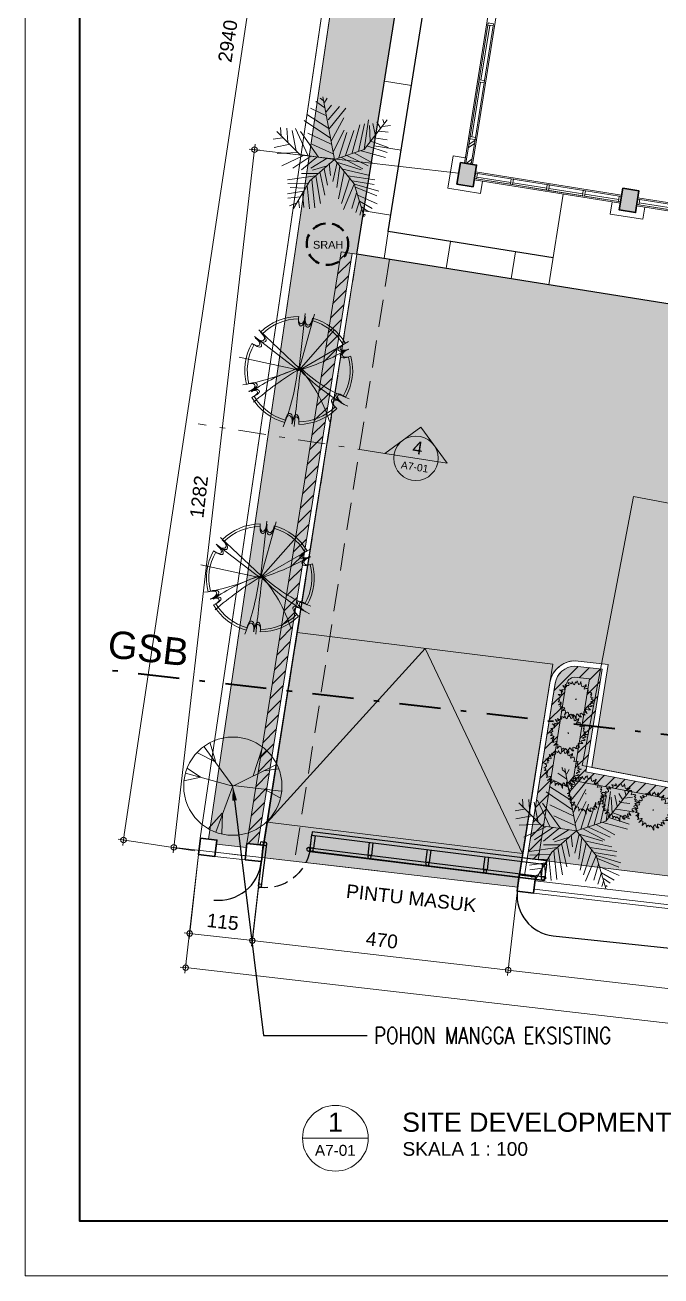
# Model space of a CAD drawing. Header units: millimetres. Extents: x -11 to 1625, y -267 to 195.
# Drawn here: x 827.21 to 838.82, y 118 to 140.83 of the extents above; entities that cross this region are included whole.
import ezdxf
from ezdxf import colors
from ezdxf.entities.mleader import LeaderData, LeaderLine
from ezdxf.enums import TextEntityAlignment as Align
from ezdxf.math import Vec2, Vec3

# ---------------------------------------------------------------- set-up
doc = ezdxf.new("R2010")
doc.units = ezdxf.units.MM
for name, pattern in [('DASHDOT', [1, 0.5, -0.25, 0, -0.25]), ('DASHED2', [0.375, 0.25, -0.125]), ('HIDDEN', [0.375, 0.25, -0.125])]:
    doc.linetypes.add(name, pattern=pattern)
for name, color, linetype, lineweight in [('1', 1, 'Continuous', 40), ('ars', 11, 'Continuous', 5), ('batas jalan', 3, 'Continuous', 25), ('dinding', 5, 'Continuous', 15), ('GRS KOP', 1, 'Continuous', 35), ('GSB', 1, 'DASHDOT', 35), ('KOLOM', 1, 'Continuous', 30), ('kop', 7, 'Continuous', 20), ('kus', 63, 'Continuous', 15), ('lan', 7, 'Continuous', 15), ('not', 7, 'Continuous', 20), ('PAGAR', 4, 'Continuous', 18), ('POHON', 84, 'Continuous', 0), ('sol kol', 8, 'Continuous', 0), ('TEXT KETERANGAN', 7, 'Continuous', 9), ('Trees', 62, 'Continuous', 18), ('u', 6, 'Continuous', 20)]:
    doc.layers.add(name, color=color, linetype=linetype, lineweight=lineweight)
doc.layers.add('BESI', color=10, linetype='Continuous')
doc.styles.add('ATTR', font='romans.shx', dxfattribs={"width": 0.8, "height": 1.735066})
doc.styles.add('BARU', font='complex.shx')
doc.styles.add('S', font='SIMPLEX', dxfattribs={"width": 1.1})
doc.styles.get("Standard").update_dxf_attribs({"font": 'ARIALUNI.TTF'})
doc.dimstyles.new('SK100', dxfattribs={"dimtxt": 0.25, "dimasz": 0.1, "dimexe": 0.1, "dimexo": 0, "dimgap": 0.15, "dimtad": 1, "dimdec": 0, "dimlfac": 100, "dimzin": 12, "dimdsep": 46, "dimtxsty": 'Standard', "dimblk": 'BULAT', "dimcen": 0.1, "dimclrd": 256, "dimclre": 256, "dimclrt": 256, "dimadec": 0, "dimazin": 3, "dimtfac": 1, "dimtdec": 0, "dimtofl": 0, "dimtmove": 0, "dimatfit": 3, "dimldrblk": 'BULAT', "dimfxl": 0, "dimtolj": 1, "dimtzin": 0, "dimlwd": -1, "dimlwe": -1, "dimarcsym": 0})

# ---------------------------------------------------------------- blocks, each defined once
blk = doc.blocks.new('kop')
at = {"layer": 'GRS KOP'}
blk.add_lwpolyline([(1, 54), (83, 54), (83, 1), (1, 1)], close=True, dxfattribs=at)
at = {"layer": 'kop', "color": 7}
for p, q in [((0, 55), (0, 0)), ((0, 0), (84, 0))]:
    blk.add_line(p, q, dxfattribs=at)
at = {"layer": 'kop', "style": 'BARU', "flags": 4}
for p, height in [((73.8, 5.4), 0.35), ((80.303, 5.382), 0.25), ((73.8, 4.9), 0.35), ((80.303, 4.882), 0.25), ((73.8, 4.4), 0.35), ((80.303, 4.382), 0.25)]:
    blk.add_attdef('-', p, '', height=height, dxfattribs=at)
at = {"layer": 'kop', "flags": 4}
for tag, p in [('AR-00', (78.057, 2.648)), ('00', (81.238, 2.647))]:
    blk.add_attdef(tag, text='', height=0.35, dxfattribs=at).set_placement(p, align=Align.MIDDLE)
blk = doc.blocks.new('Ndtpd')
blk.add_line((0.747, 0), (-0.747, 0))
blk.add_circle((0, 0), 0.747)
at = {"flags": 4}
for tag, height, p in [('NO', 0.5, (0, 0.148)), ('NOLBR', 0.3, (0, -0.398))]:
    blk.add_attdef(tag, text='', height=height, dxfattribs=at).set_placement(p, align=Align.CENTER)
for tag, p, height in [('NDTPD', (1.516, 0.148), 0.5), ('SKALA', (1.523, -0.398), 0.3)]:
    blk.add_attdef(tag, p, '', height=height, dxfattribs=at)
blk = doc.blocks.new('K1')
at = {"layer": 'KOLOM'}
blk.add_lwpolyline([(0.2, 0.15), (-0.2, 0.15), (-0.2, -0.15), (0.2, -0.15), (0.2, 0.15)], dxfattribs=at)
blk = doc.blocks.new('DENAH LANTAI DASAR')
at = {"layer": 'ars'}
h = blk.add_hatch(dxfattribs=at)
h.set_pattern_fill('TEMBOK', color=256, scale=0.25)
h.set_pattern_definition([(45, (0.5, 0), (-0.1767767, 0.1767767), []), (45, (0.5625, 0), (-0.1767767, 0.1767767), [])])
h.paths.add_polyline_path([(-10.95, 3.45), (-10.95, 3.905), (-11.05, 3.905), (-11.05, 3.45)])
at = {"layer": 'sol kol'}
for points in [[(-11.15, 3.45), (-11.15, 3.05), (-10.85, 3.05), (-10.85, 3.45)], [(-8.15, 3.45), (-8.15, 3.05), (-7.85, 3.05), (-7.85, 3.45)]]:
    blk.add_hatch(color=256, dxfattribs=at).paths.add_polyline_path(points)
for p, q in [((-12.75, 1.5), (-12.75, 16)), ((-12.25, 2), (-12.25, 15.5)), ((-9.205, 2), (-12.25, 2)), ((-3.75, 1.5), (-12.75, 1.5))]:
    blk.add_line(p, q)
at = {"layer": 'ars'}
blk.add_lwpolyline([(-10.95, 3.45), (-10.95, 3.905), (-11.05, 3.905), (-11.05, 3.45)], close=True, dxfattribs=at)
at = {"layer": 'dinding'}
blk.add_lwpolyline([(-10.925, 3.45), (-10.925, 3.905), (-11.075, 3.905), (-11.075, 3.45)], close=True, dxfattribs=at)
at = {"layer": 'kus'}
for p, q in [((-11.05, 4.995), (-11.05, 6.005)), ((-11.015, 4.995), (-11.015, 6.005)), ((-10.95, 4.995), (-10.95, 6.005)), ((-11.05, 3.945), (-11.05, 4.955)), ((-11.015, 3.945), (-11.015, 4.955)), ((-10.95, 3.945), (-10.95, 4.955))]:
    blk.add_line(p, q, dxfattribs=at)
for points in [[(-11.05, 6.005), (-11.05, 6.045), (-10.95, 6.045), (-10.95, 6.005)], [(-11.05, 4.955), (-11.05, 4.995), (-10.95, 4.995), (-10.95, 4.955)], [(-11.05, 3.905), (-11.05, 3.945), (-10.95, 3.945), (-10.95, 3.905)], [(-10.81, 3.2), (-10.85, 3.2), (-10.85, 3.3), (-10.81, 3.3)], [(-10.81, 3.3), (-8.19, 3.3), (-8.19, 3.2), (-10.81, 3.2)], [(-10.185, 3.235), (-10.81, 3.235), (-10.81, 3.2), (-10.185, 3.2)], [(-10.145, 3.2), (-10.185, 3.2), (-10.185, 3.3), (-10.145, 3.3)], [(-9.52, 3.235), (-10.145, 3.235), (-10.145, 3.2), (-9.52, 3.2)], [(-9.48, 3.2), (-9.52, 3.2), (-9.52, 3.3), (-9.48, 3.3)], [(-8.855, 3.235), (-9.48, 3.235), (-9.48, 3.2), (-8.855, 3.2)], [(-8.815, 3.2), (-8.855, 3.2), (-8.855, 3.3), (-8.815, 3.3)], [(-8.815, 3.235), (-8.19, 3.235), (-8.19, 3.2), (-8.815, 3.2)], [(-8.15, 3.2), (-8.19, 3.2), (-8.19, 3.3), (-8.15, 3.3)], [(-7.81, 3.2), (-7.85, 3.2), (-7.85, 3.3), (-7.81, 3.3)], [(-7.81, 3.3), (-5.19, 3.3), (-5.19, 3.2), (-7.81, 3.2)], [(-7.185, 3.235), (-7.81, 3.235), (-7.81, 3.2), (-7.185, 3.2)]]:
    blk.add_lwpolyline(points, close=True, dxfattribs=at)
at = {"layer": 'lan'}
for p, q in [((-11.3, 3.55), (-11.3, 2.95)), ((-11.075, 3.55), (-11.3, 3.55)), ((-10.7, 3.175), (-10.7, 2.95)), ((-9.205, 3.175), (-9.205, 1.5)), ((-8.3, 3.175), (-8.3, 2.95)), ((-7.7, 3.175), (-7.7, 2.95)), ((-10.7, 2.95), (-11.3, 2.95)), ((-7.7, 2.95), (-8.3, 2.95))]:
    blk.add_line(p, q, dxfattribs=at)
for points in [[(-10.925, 3.905), (-10.925, 7.095), (-11.075, 7.095), (-11.075, 3.905)], [(-10.85, 3.325), (-8.15, 3.325), (-8.15, 3.175), (-10.85, 3.175)], [(-7.85, 3.325), (-5.15, 3.325), (-5.15, 3.175), (-7.85, 3.175)]]:
    blk.add_lwpolyline(points, close=True, dxfattribs=at)
at = {"layer": 'KOLOM', "rotation": 90}
for p in [(-11, 3.25), (-8, 3.25)]:
    blk.add_blockref('K1', p, dxfattribs=at)
blk = doc.blocks.new('Tree Palm')
at = {"layer": 'POHON'}
for p, q in [((-0.07288, 0.39707), (-0.21778, 0.46673)), ((-0.08737, 0.47138), (-0.17069, 0.52711)), ((-0.10186, 0.5364), (-0.13084, 0.55962)), ((0, 0), (-0.105, 0.57)), ((-0.09099, 0.51782), (-0.06563, 0.55962)), ((-0.0765, 0.43423), (-0.02578, 0.4946)), ((-0.05839, 0.35992), (0.04667, 0.48067)), ((-0.05114, 0.27632), (0.10463, 0.46673)), ((-0.03665, 0.19273), (-0.27574, 0.35527)), ((-0.05114, 0.28097), (-0.24676, 0.40636)), ((-0.02941, 0.16486), (0.08652, 0.3785)), ((0.27, 0.09), (0.48, 0.36)), ((0.27127, 0.09056), (0.31112, 0.35992)), ((0.44153, 0.36456), (0.45239, 0.32741)), ((-0.315, 0.045), (-0.525, 0.255)), ((-0.48585, 0.21131), (-0.49309, 0.29026)), ((-0.43513, 0.28561), (-0.42427, 0.15558)), ((-0.38442, 0.26239), (-0.34819, 0.07663)), ((-0.35544, 0.28097), (-0.24314, 0.03947)), ((-0.14533, 0.0209), (-0.30834, 0.2531)), ((-0.24314, 0.23917), (-0.02941, 0.137)), ((-0.01129, 0.06734), (0.09014, 0.26704)), ((0.03942, 0.01625), (0.11187, 0.24381)), ((0.10101, 0.03483), (0.17708, 0.26239)), ((0.16259, 0.05805), (0.23142, 0.31348)), ((0.22055, 0.07198), (0.27489, 0.32277)), ((0.31836, 0.30883), (0.32561, 0.16486)), ((0.35096, 0.32741), (0.3727, 0.22524)), ((0.38719, 0.34134), (0.41979, 0.28561)), ((0.4053, 0.25775), (0.48862, 0.24846)), ((0.43791, 0.29954), (0.51036, 0.30883)), ((-0.47498, 0.19737), (-0.5583, 0.18344)), ((-0.40615, 0.137), (-0.55105, 0.10913)), ((-0.20691, 0.137), (-0.01129, 0.04876)), ((0.29662, 0.12307), (0.48137, 0.06269)), ((0.33285, 0.16486), (0.48862, 0.10913)), ((0.36183, 0.19737), (0.48137, 0.1788)), ((-0.3337, 0.06269), (-0.52207, 0.0534)), ((-0.28299, 0.03483), (-0.4786, -0.05805)), ((-0.21416, 0.03018), (-0.38079, -0.08128)), ((0, 0), (-0.315, 0.045)), ((-0.15982, 0.0209), (-0.3011, -0.09521)), ((0, 0), (-0.225, -0.195)), ((-0.06563, 0.01161), (-0.21416, -0.08128)), ((0, 0), (0.27, 0.09)), ((0, 0), (0.18, -0.225)), ((0.06478, 0.01625), (0.2604, -0.08592)), ((0.11187, 0.03483), (0.30749, -0.05805)), ((0.1807, 0.05805), (0.35096, -0.03483)), ((0.24229, 0.07663), (0.46688, 0.01625)), ((-0.06563, -0.05805), (-0.19967, -0.09985)), ((-0.13446, -0.11378), (-0.08737, -0.32741)), ((-0.09461, -0.08592), (-0.06201, -0.23453)), ((-0.04752, -0.03483), (-0.03665, -0.14629)), ((0.02493, -0.03019), (-0.01491, -0.20202)), ((0.01769, -0.02555), (0.24229, -0.09521)), ((0.05029, -0.0627), (0.02131, -0.25775)), ((0.09014, -0.11378), (0.0358, -0.35992)), ((0.07565, -0.09056), (0.32198, -0.14629)), ((-0.17431, -0.15094), (-0.42789, -0.18809)), ((-0.24314, -0.21596), (-0.42427, -0.2206)), ((-0.225, -0.195), (-0.375, -0.45)), ((-0.15257, -0.12772), (-0.3011, -0.12772)), ((-0.20691, -0.18345), (-0.17793, -0.44352)), ((-0.17069, -0.15094), (-0.12721, -0.40172)), ((0.14085, -0.16951), (0.06478, -0.40172)), ((0.1807, -0.22524), (0.08289, -0.45745)), ((0.12274, -0.15094), (0.36907, -0.18809)), ((0.16259, -0.19738), (0.36183, -0.22989)), ((0.18, -0.225), (0.27, -0.525)), ((0.18433, -0.22524), (0.4053, -0.29026)), ((-0.28299, -0.29026), (-0.42789, -0.31348)), ((-0.30834, -0.34135), (-0.42427, -0.35528)), ((-0.26849, -0.2624), (-0.40253, -0.25775)), ((-0.29023, -0.30884), (-0.27936, -0.43887)), ((-0.25038, -0.23918), (-0.22865, -0.45281)), ((0.20244, -0.30419), (0.15897, -0.44816)), ((0.19157, -0.25311), (0.38719, -0.33206)), ((0.21331, -0.32741), (0.39081, -0.40636)), ((-0.34457, -0.39708), (-0.40978, -0.42494)), ((-0.32646, -0.36921), (-0.31921, -0.44352)), ((0.2278, -0.3785), (0.19519, -0.48532)), ((0.2278, -0.38314), (0.34372, -0.44816)), ((0.24591, -0.43423), (0.30749, -0.47603)), ((0.24591, -0.45745), (0.23142, -0.50854)), ((0.26764, -0.49925), (0.28213, -0.50854))]:
    blk.add_line(p, q, dxfattribs=at)
at = {"layer": 'POHON', "style": 'ATTR', "width": 0.8, "flags": 9}
blk.add_attdef('ESTCODE', (0, 0), '', height=0.00000274, dxfattribs=at)
blk = doc.blocks.new('POH1')
for p, q in [((0.05, -0.21), (0.81, 6.36)), ((0.05, -0.21), (1.89, 6.3)), ((0.13, 0.02), (-4.57, 4.49)), ((0.05, -0.21), (4.16, 4.43)), ((0.02, -0.21), (-5.08, 3.7)), ((0.05, -0.21), (5.8, 3.13)), ((-0.06, -0.14), (-6.86, 1.32))]:
    blk.add_line(p, q)
for centre, radius, start, end in [((0.05, -0.21), 6.25, 90, 135.0227), ((0.05, -0.21), 6.25, 82.7502, 83.2278), ((0.05, -0.21), 6.25, 30, 75.0227), ((0.05, -0.21), 5.96, 90, 135.0227), ((0.05, -0.21), 5.96, 82.7502, 83.2278), ((0.05, -0.21), 5.96, 30, 75.0227), ((0.05, -0.21), 6.25, 150, 195.0227), ((0.05, -0.21), 6.25, 142.7502, 143.2278), ((0.05, -0.21), 5.96, 142.7502, 143.2278), ((0.05, -0.21), 5.96, 150, 195.0227), ((-7.08, 24.06), 25.29, 286.3556, 299.2634), ((0.05, -0.21), 5.96, 22.7502, 23.2278), ((0.05, -0.21), 6.25, 22.7502, 23.2278), ((-10.04, 21.28), 23.43, 278.8909, 295.051), ((5.31, -17.57), 18.35, 106.8033, 125.7765), ((-13.31, -11.55), 17.78, 17.8032, 41.5209), ((11.41, 11.39), 15.87, 224.9427, 249.6513), ((0.05, -0.21), 5.96, 330, 15.0227), ((0.05, -0.21), 6.25, 330, 15.0227), ((17.96, -30.23), 35.05, 120.5334, 131.3202), ((-25.72, 2.83), 25.82, 338.2739, 353.6202), ((297.19, -37.09), 299.21, 172.9262, 174.1748), ((17.56, 17.05), 24.47, 224.1559, 241.0585), ((0.05, -0.21), 6.25, 202.7502, 203.2278), ((0.05, -0.21), 5.96, 202.7502, 203.2278), ((0.05, -0.21), 6.25, 210, 255.0227), ((0.05, -0.21), 5.96, 210, 255.0227), ((0.05, -0.21), 5.96, 322.7502, 323.2278), ((0.05, -0.21), 6.25, 322.7502, 323.2278), ((0.05, -0.21), 5.96, 270, 315.0227), ((0.05, -0.21), 6.25, 270, 315.0227), ((0.05, -0.21), 6.25, 262.7502, 263.2278), ((0.05, -0.21), 5.96, 262.7502, 263.2278)]:
    blk.add_arc(centre, radius, start, end)
for centre, major_axis, ratio, start_param, end_param in [((0.41, 5.99), (-0.115, -0.809), 0.450725, 4.712389, 7.927948), ((1.24, 5.87), (-0.147, -0.833), 0.498328, 4.647864, 7.899063), ((0.39, 5.7), (-0.109, -0.771), 0.450725, 4.712389, 7.927948), ((1.19, 5.58), (-0.14, -0.794), 0.498328, 4.647864, 7.899063), ((-5.14, 3.21), (0.643, -0.504), 0.450725, 4.712389, 7.927948), ((-4.89, 3.05), (0.613, -0.48), 0.450725, 4.712389, 7.927948), ((-4.62, 3.86), (0.648, -0.544), 0.498328, 4.647864, 7.899063), ((-4.4, 3.67), (0.618, -0.518), 0.498328, 4.647864, 7.899063), ((5.6, 2.58), (-0.758, -0.305), 0.450725, 4.712389, 7.927948), ((5.34, 2.45), (-0.723, -0.291), 0.450725, 4.712389, 7.927948), ((5.63, 1.7), (-0.758, -0.276), 0.498328, 4.647864, 7.899063), ((5.9, 1.8), (-0.795, -0.29), 0.498328, 4.647864, 7.899063), ((-5.81, -2.21), (0.795, 0.29), 0.498328, 4.647864, 7.899063), ((-5.53, -2.11), (0.758, 0.276), 0.498328, 4.647864, 7.899063), ((-5.5, -2.99), (0.758, 0.305), 0.450725, 4.712389, 7.927948), ((-5.24, -2.86), (0.723, 0.291), 0.450725, 4.712389, 7.927948), ((4.49, -4.09), (-0.618, 0.518), 0.498328, 4.647864, 7.899063), ((4.71, -4.28), (-0.648, 0.544), 0.498328, 4.647864, 7.899063), ((4.99, -3.46), (-0.613, 0.48), 0.450725, 4.712389, 7.927948), ((5.23, -3.62), (-0.643, 0.504), 0.450725, 4.712389, 7.927948), ((-1.15, -6.28), (0.147, 0.833), 0.498328, 4.647864, 7.899063), ((-1.09, -5.99), (0.14, 0.794), 0.498328, 4.647864, 7.899063), ((-0.32, -6.4), (0.115, 0.809), 0.450725, 4.712389, 7.927948), ((-0.3, -6.11), (0.109, 0.771), 0.450725, 4.712389, 7.927948)]:
    blk.add_ellipse(centre, major_axis=major_axis, ratio=ratio, start_param=start_param, end_param=end_param)
blk.add_point((0.05, -0.21))
blk.add_point((0.05, -0.21))
blk = doc.blocks.new('Deciduous Tree 13 PV')
at = {"layer": 'POHON'}
for p, q in [((0.001, 0.001), (-0.438, 0.6)), ((-0.266, 0.38), (-0.347, 0.655)), ((0.311, 0.16), (0.454, 0.594)), ((-0.271, 0.374), (-0.538, 0.509)), ((0.401, 0.429), (0.511, 0.539)), ((0.001, 0.001), (-0.724, 0.197)), ((-0.495, 0.136), (-0.695, 0.276)), ((0.001, 0.001), (0.664, 0.332)), ((0.473, 0.234), (0.697, 0.264)), ((-0.49, 0.136), (-0.748, 0.081)), ((0, 0), (-0.261, -0.702)), ((0.001, 0.008), (0.74, -0.078)), ((0.478, -0.047), (0.721, -0.176)), ((-0.161, -0.414), (-0.376, -0.653)), ((-0.156, -0.414), (-0.166, -0.726))]:
    blk.add_line(p, q, dxfattribs=at)
blk.add_circle((0, 0), 0.75, dxfattribs=at)
at = {"layer": 'POHON', "style": 'ATTR', "width": 0.8, "flags": 9}
blk.add_attdef('ESTCODE', (0.001, 0.001), '', height=0.000003, rotation=180, dxfattribs=at)
blk = doc.blocks.new('BULAT')
for p, q in [((-1, 0), (1, 0)), ((0, -1), (0, 1))]:
    blk.add_line(p, q)
blk.add_circle((0, 0), 0.5)
blk = doc.blocks.new('*D3289')
at = {"layer": 'Defpoints', "color": 0}
for p in [(831.535, 125.636), (836.204, 125.096), (836.029, 123.582)]:
    blk.add_point(p, dxfattribs=at)
at = {"layer": 'u'}
for p, q in [((831.535, 125.636), (831.348, 124.022)), ((836.204, 125.096), (836.017, 123.482)), ((831.459, 124.11), (835.93, 123.593))]:
    blk.add_line(p, q, dxfattribs=at)
at = {"layer": 'u', "xscale": 0.1, "yscale": 0.1, "zscale": 0.1}
for p, rotation in [((831.36, 124.121), 173.4063570292654), ((836.029, 123.582), 353.4063570292655)]:
    blk.add_blockref('BULAT', p, dxfattribs=dict(at, rotation=rotation))
at = {"layer": 'u', "insert": (833.726, 124.127), "char_height": 0.25, "attachment_point": 5, "rotation": 353.4064}
blk.add_mtext('\\A1;470', dxfattribs=at)
blk = doc.blocks.new('*D3290')
at = {"layer": 'Defpoints', "color": 0}
for p in [(836.204, 125.096), (858.955, 122.467), (858.78, 120.952)]:
    blk.add_point(p, dxfattribs=at)
at = {"layer": 'u'}
for p, q in [((836.204, 125.096), (836.017, 123.482)), ((836.128, 123.57), (858.681, 120.963)), ((858.955, 122.467), (858.769, 120.852))]:
    blk.add_line(p, q, dxfattribs=at)
at = {"layer": 'u', "xscale": 0.1, "yscale": 0.1, "zscale": 0.1}
for p, rotation in [((836.029, 123.582), 173.4063570292611), ((858.78, 120.952), 353.4063570292611)]:
    blk.add_blockref('BULAT', p, dxfattribs=dict(at, rotation=rotation))
at = {"layer": 'u', "insert": (847.436, 122.543), "char_height": 0.25, "attachment_point": 5, "rotation": 353.4064}
blk.add_mtext('\\A1;2290', dxfattribs=at)
blk = doc.blocks.new('*D3284')
at = {"layer": 'Defpoints', "color": 0}
for p in [(830.382, 125.691), (864.754, 121.726), (864.516, 119.661)]:
    blk.add_point(p, dxfattribs=at)
at = {"layer": 'u'}
for p, q in [((830.382, 125.691), (830.132, 123.527)), ((830.243, 123.615), (864.417, 119.673)), ((864.754, 121.726), (864.505, 119.562))]:
    blk.add_line(p, q, dxfattribs=at)
at = {"layer": 'u', "xscale": 0.1, "yscale": 0.1, "zscale": 0.1}
for p, rotation in [((830.144, 123.627), 173.4190750474977), ((864.516, 119.661), 353.4190750474976)]:
    blk.add_blockref('BULAT', p, dxfattribs=dict(at, rotation=rotation))
at = {"layer": 'u', "insert": (847.362, 121.92), "char_height": 0.25, "attachment_point": 5, "rotation": 353.4191}
blk.add_mtext('\\A1;3460', dxfattribs=at)
blk = doc.blocks.new('*D3277')
at = {"layer": 'Defpoints', "color": 0}
for p in [(833.368, 155.034), (834.667, 154.84), (830.31, 125.762)]:
    blk.add_point(p, dxfattribs=at)
at = {"layer": 'u'}
for p, q in [((834.667, 154.84), (833.269, 155.049)), ((829.026, 126.056), (833.354, 154.935)), ((830.31, 125.762), (828.912, 125.972))]:
    blk.add_line(p, q, dxfattribs=at)
at = {"layer": 'u', "xscale": 0.1, "yscale": 0.1, "zscale": 0.1}
for p, rotation in [((833.368, 155.034), 81.47708135882777), ((829.011, 125.957), 261.4770813588278)]:
    blk.add_blockref('BULAT', p, dxfattribs=dict(at, rotation=rotation))
at = {"layer": 'u', "insert": (830.915, 140.537), "char_height": 0.25, "attachment_point": 5, "rotation": 81.4771}
blk.add_mtext('\\A1;2940', dxfattribs=at)
blk = doc.blocks.new('*D3285')
at = {"layer": 'Defpoints', "color": 0}
for p in [(835.125, 138.124), (829.929, 125.822), (833.654, 125.391)]:
    blk.add_point(p, dxfattribs=at)
at = {"layer": 'u'}
for p, q in [((831.39, 138.456), (829.941, 125.921)), ((835.125, 138.124), (831.302, 138.566)), ((833.654, 125.391), (829.83, 125.833))]:
    blk.add_line(p, q, dxfattribs=at)
at = {"layer": 'u', "xscale": 0.1, "yscale": 0.1, "zscale": 0.1}
for p, rotation in [((831.401, 138.555), 83.40635702926588), ((829.929, 125.822), 263.4063570292658)]:
    blk.add_blockref('BULAT', p, dxfattribs=dict(at, rotation=rotation))
at = {"layer": 'u', "insert": (830.389, 132.22), "char_height": 0.25, "attachment_point": 5, "rotation": 83.4064}
blk.add_mtext('\\A1;1282', dxfattribs=at)
blk = doc.blocks.new('*D3291')
at = {"layer": 'Defpoints', "color": 0}
for p in [(830.382, 125.691), (831.526, 125.562), (830.219, 124.25)]:
    blk.add_point(p, dxfattribs=at)
at = {"layer": 'u'}
for p, q in [((830.382, 125.691), (830.208, 124.151)), ((831.526, 125.562), (831.352, 124.022)), ((831.264, 124.132), (830.318, 124.239))]:
    blk.add_line(p, q, dxfattribs=at)
at = {"layer": 'u', "xscale": 0.1, "yscale": 0.1, "zscale": 0.1}
for p, rotation in [((830.219, 124.25), 173.5479500705848), ((831.363, 124.121), 353.5479500705848)]:
    blk.add_blockref('BULAT', p, dxfattribs=dict(at, rotation=rotation))
at = {"layer": 'u', "insert": (830.822, 124.462), "char_height": 0.25, "attachment_point": 5, "rotation": 353.548}
blk.add_mtext('\\A1;115', dxfattribs=at)
blk = doc.blocks.new('PINTU GERBANG2')
for points in [[(-0.011, 5.135), (-0.008, 5.135), (-0.008, 0.822), (-0.011, 0.822)], [(0.055, 5.135), (-0.008, 5.135), (-0.008, 0.822), (0.055, 0.822)], [(0.286, 5.135), (0.055, 5.135), (0.055, 5.072), (0.286, 5.072)], [(0.286, 5.135), (0.349, 5.135), (0.349, 0.822), (0.286, 0.822)], [(0.286, 4.072), (0.055, 4.072), (0.055, 4.01), (0.286, 4.01)], [(0.286, 3.01), (0.055, 3.01), (0.055, 2.947), (0.286, 2.947)], [(0.286, 1.947), (0.055, 1.947), (0.055, 1.885), (0.286, 1.885)], [(0.286, 0.885), (0.055, 0.885), (0.055, 0.822), (0.286, 0.822)]]:
    blk.add_lwpolyline(points, close=True)
for points in [[(0.024, 0.822), (0.298, 0.822)], [(-0.749, 0.028), (0.025, 0.028)], [(0.025, -0.034), (-0.749, -0.034)]]:
    blk.add_lwpolyline(points)
for centre in [(0.024, 5.104), (0.024, 4.041), (0.024, 2.979), (0.024, 1.916), (0.024, 0.854), (0.024, 0.791), (-0.744, -0.003), (0.025, -0.003), (0.025, -0.065)]:
    blk.add_circle(centre, 0.0313)
at = {"linetype": 'DASHED2'}
blk.add_arc((0.051, -0.003), 0.826, 91.7603, 180, dxfattribs=at)
blk = doc.blocks.new('pohon6')
for points in [[(0, 0.266), (-0.013, 0.247), (-0.018, 0.232), (-0.023, 0.211), (-0.027, 0.202), (-0.049, 0.223), (-0.082, 0.23), (-0.092, 0.208), (-0.089, 0.191), (-0.091, 0.174), (-0.114, 0.189), (-0.122, 0.217), (-0.146, 0.23), (-0.134, 0.208), (-0.137, 0.189), (-0.132, 0.168), (-0.147, 0.155), (-0.179, 0.161), (-0.216, 0.168), (-0.206, 0.161), (-0.186, 0.14), (-0.186, 0.125), (-0.204, 0.12), (-0.245, 0.12), (-0.22, 0.097), (-0.24, 0.092), (-0.203, 0.064), (-0.226, 0.049), (-0.263, 0.049), (-0.245, 0.039), (-0.236, 0.024), (-0.251, 0.015), (-0.266, -0.006), (-0.268, -0.021), (-0.26, -0.015), (-0.24, -0.006), (-0.226, -0.019), (-0.233, -0.045), (-0.26, -0.067), (-0.216, -0.058), (-0.256, -0.107), (-0.213, -0.092), (-0.191, -0.099), (-0.189, -0.114), (-0.208, -0.138), (-0.189, -0.133), (-0.213, -0.174), (-0.169, -0.14), (-0.179, -0.159), (-0.142, -0.163), (-0.147, -0.191), (-0.156, -0.217), (-0.126, -0.198), (-0.104, -0.204), (-0.097, -0.228), (-0.096, -0.254), (-0.084, -0.23), (-0.069, -0.228), (-0.055, -0.258), (-0.049, -0.241), (-0.03, -0.217), (-0.03, -0.234), (-0.022, -0.213), (-0.008, -0.271), (-0.005, -0.226), (0.02, -0.26), (0.023, -0.239), (0.044, -0.249), (0.054, -0.266), (0.057, -0.211), (0.065, -0.196), (0.077, -0.208), (0.085, -0.232), (0.101, -0.266), (0.096, -0.217), (0.104, -0.204), (0.131, -0.211), (0.154, -0.23), (0.163, -0.236), (0.146, -0.204), (0.141, -0.183), (0.154, -0.172), (0.193, -0.178), (0.21, -0.185), (0.189, -0.159), (0.189, -0.148), (0.204, -0.138), (0.221, -0.144), (0.206, -0.116), (0.245, -0.099), (0.266, -0.101), (0.292, -0.097), (0.263, -0.088), (0.238, -0.08), (0.228, -0.069), (0.218, -0.054), (0.226, -0.045), (0.255, -0.043), (0.278, -0.032), (0.283, -0.013)], [(0.285, -0.013), (0.261, -0.024), (0.248, -0.019), (0.228, -0.011), (0.23, 0.004), (0.243, 0.017), (0.263, 0.026), (0.277, 0.049), (0.256, 0.045), (0.24, 0.045), (0.225, 0.049), (0.236, 0.069), (0.255, 0.08), (0.266, 0.086), (0.246, 0.086), (0.225, 0.077), (0.204, 0.084), (0.203, 0.099), (0.218, 0.12), (0.23, 0.153), (0.218, 0.148), (0.194, 0.133), (0.181, 0.142), (0.183, 0.165), (0.193, 0.187), (0.189, 0.206), (0.176, 0.193), (0.159, 0.178), (0.147, 0.185), (0.149, 0.202), (0.156, 0.232), (0.137, 0.217), (0.117, 0.206), (0.124, 0.223), (0.126, 0.269), (0.109, 0.239), (0.082, 0.223), (0.079, 0.254), (0.057, 0.223), (0.032, 0.254), (0.023, 0.234), (0, 0.266)]]:
    blk.add_lwpolyline(points)
blk.add_lwpolyline([(0.002, 0.009), (0, 0), (0.008, 0.002), (0.01, 0.006)], close=True)
blk = doc.blocks.new('Npa')
for p, q in [((-0.849, 0), (0, 0.849)), ((0.849, 0), (0, 0.849)), ((0.849, 0), (-0.849, 0))]:
    blk.add_line(p, q)
blk.add_circle((0, 0), 0.6)
at = {"color": 5, "style": 'S', "width": 0.75, "flags": 4}
blk.add_attdef('NO', text='', height=0.3, dxfattribs=at).set_placement((0.005, 0.113), align=Align.CENTER)
at = {"style": 'S', "width": 0.75, "flags": 4}
blk.add_attdef('NOLBR', text='', height=0.2, dxfattribs=at).set_placement((0.005, -0.334), align=Align.CENTER)

msp = doc.modelspace()

# ---------------------------------------------------------------- hatches: boundary and pattern name
at = {"layer": 'ars'}
h = msp.add_hatch(dxfattribs=at)
h.set_pattern_fill('AR-HBONE', color=256, scale=0.0025)
h.set_pattern_definition([(45, (831.53502, 121.92684), (4e-17, 0.3592102), [0.762, -0.254]), (135, (831.71463, 122.10644), (4e-17, 0.3592102), [0.762, -0.254])])
edge = h.paths.add_edge_path()
edge.add_line((863.6499015, 122.1503508), (865.4021057, 131.3319651))
edge.add_line((865.4021057, 131.3319651), (859.4398328, 132.4778834))
edge.add_line((859.4398328, 132.4778834), (849.5644212, 134.0514929))
edge.add_line((849.5644212, 134.0514929), (849.3283798, 132.5701812))
edge.add_line((849.3283798, 132.5701812), (841.9218212, 133.7503883))
edge.add_line((841.9218212, 133.7503883), (842.1578626, 135.2317))
edge.add_line((842.1578626, 135.2317), (833.2699922, 136.6479485))
edge.add_line((833.2699922, 136.6479485), (831.5350248, 125.6360598))
edge.add_line((831.5350248, 125.6360598), (836.2039367, 125.0963732))
edge.add_line((836.2039367, 125.0963732), (836.7890919, 128.8299721))
edge.add_arc((837.2522865, 128.7561638), 0.4690383, 90, 170.94625079, ccw=False)
edge.add_line((837.2522865, 129.2252021), (837.8540992, 129.1587607))
edge.add_line((837.8540992, 129.1587607), (837.554966, 127.2815075))
edge.add_line((837.554966, 127.2815075), (858.0081355, 123.3782583))
edge.add_line((858.0081355, 123.3782583), (858.6524794, 126.7546445))
edge.add_line((858.6524794, 126.7546445), (859.1012175, 126.7027742))
edge.add_arc((859.0473593, 126.2368383), 0.4690383, -8.66989169, 83.40635703, ccw=False)
edge.add_line((859.511038, 126.1661349), (858.9809896, 122.6900374))
edge.add_line((858.9809896, 122.6900374), (858.95842, 122.4661481))
edge.add_line((858.95842, 122.4661481), (863.6102345, 121.9284378))
edge.add_line((863.6102345, 121.9284378), (863.6240655, 121.9268391))
edge.add_line((863.6240655, 121.9268391), (863.6499015, 122.1503508))
edge.add_line((863.6499015, 122.1503508), (863.7573874, 122.1379263))
at = {"layer": 'POHON'}
h = msp.add_hatch(dxfattribs=at)
h.set_pattern_fill('GRASS', color=91, scale=0.01, style=0)
h.set_pattern_definition([(90, (830.56058, 121.97873), (-0.179605, 0.179605), [0.047625, -0.311585]), (45, (830.56058, 121.97873), (-0.1796051, 0.1796051), [0.047625, -0.206375]), (135, (830.56058, 121.97873), (-0.1796051, -0.1796051), [0.047625, -0.206375])])
h.paths.add_polyline_path([(859.4539927, 132.566746), (865.516606, 131.4097668), (863.7474035, 122.1390804), (863.9479172, 122.1159027), (863.9393052, 122.0413988), (864.481494, 121.9787264), (864.4906589, 122.058013), (864.6604608, 122.0383854), (869.7256941, 148.9558385), (869.5713946, 148.985666), (869.5841779, 149.051795), (866.7958731, 149.5029168), (866.7838945, 149.4288796), (866.4877455, 149.4767937), (866.4997241, 149.550831), (863.834383, 149.9820584), (863.8224045, 149.9080211), (863.5262555, 149.9559353), (863.538234, 150.0299725), (860.8728929, 150.4611999), (860.8609144, 150.3871626), (860.5647654, 150.4350768), (860.5767439, 150.5091141), (857.9114029, 150.9403414), (857.8994243, 150.8663042), (857.6032753, 150.9142184), (857.6152539, 150.9882556), (854.9499128, 151.419483), (854.9379343, 151.3454457), (854.6417853, 151.3933599), (854.6537638, 151.4673971), (851.9884228, 151.8986245), (851.9764442, 151.8245873), (851.6802952, 151.8725014), (851.6922738, 151.9465387), (849.0269327, 152.3777661), (849.0149542, 152.3037288), (848.7188052, 152.351643), (848.7307837, 152.4256802), (846.0654426, 152.8569076), (846.0534641, 152.7828704), (845.7573151, 152.8307845), (845.7692936, 152.9048218), (843.1039526, 153.3360492), (843.091974, 153.2620119), (842.795825, 153.3099261), (842.8078036, 153.3839633), (840.1424625, 153.8151907), (840.130484, 153.7411535), (839.834335, 153.7890676), (839.8463135, 153.8631049), (837.1809725, 154.2943323), (837.1689939, 154.220295), (836.8728449, 154.2682092), (836.8848235, 154.3422464), (834.9416153, 154.6566394), (834.9292149, 154.5799949), (834.7842084, 154.6034556), (830.5605759, 125.9723104), (830.7142657, 125.9545651), (830.7059805, 125.8828891), (831.2542332, 125.8195157), (831.2628452, 125.8940196), (831.4615224, 125.8710542), (833.1807655, 136.6609963), (833.2699922, 136.6479485), (835.5517259, 150.9672953), (861.7215665, 146.7972302)])
h.paths.add_polyline_path([(847.1620951, 151.6487669), (846.8473732, 149.6736846), (849.8099967, 149.2016018), (850.1247186, 151.1766841)], flags=16)
h.paths.add_polyline_path([(855.0624244, 150.3898793), (854.7477025, 148.414797), (857.7103259, 147.9427142), (858.0250478, 149.9177965)], flags=16)
h.paths.add_polyline_path([(859.7371041, 134.3244493), (859.4581821, 132.5740344), (862.4208056, 132.1019516), (862.7007761, 133.8589468)], flags=16)
h = msp.add_hatch(dxfattribs=at)
h.set_pattern_fill('GRASS', color=91, scale=0.01, style=0)
h.set_pattern_definition([(90, (836.3271, 122.64998), (-0.179605, 0.179605), [0.047625, -0.311585]), (45, (836.3271, 122.64998), (-0.179605, 0.179605), [0.047625, -0.206375]), (135, (836.3271, 122.64998), (-0.179605, -0.179605), [0.047625, -0.206375])])
h.paths.add_polyline_path([(837.4433594, 127.2031536), (837.7412703, 129.0727363), (837.2472135, 129.1272811, 0.3647763378), (836.8857586, 128.8145686), (836.3765594, 125.6190163), (840.5590947, 125.1004882), (840.5184256, 124.7486537), (842.1814739, 124.5564194), (842.1900859, 124.6309234), (842.4881015, 124.5964753), (842.4794895, 124.5219714), (845.1616304, 124.2119386), (845.1702424, 124.2864425), (845.4682581, 124.2519945), (845.459646, 124.1774906), (849.7312037, 123.6837347), (849.7398158, 123.7582387), (850.0378314, 123.7237906), (850.0292194, 123.6492867), (852.7113603, 123.3392539), (852.7199723, 123.4137579), (853.017988, 123.3793098), (853.0093759, 123.3048059), (854.2198228, 123.1648885), (854.269185, 123.5919293), (858.5531601, 123.0967381), (858.9372178, 123.0523443), (859.4142703, 126.1808904, 0.4248675146), (859.0899775, 126.6055354), (858.7315824, 126.6469628), (858.0859372, 123.263758)])
at = {"layer": 'Trees'}
h = msp.add_hatch(dxfattribs=at)
h.set_pattern_fill('ANSI31', color=256, scale=0.05, style=0)
h.set_pattern_definition([(45, (831.26285, 125.87105), (-0.1122532, 0.1122532), [])])
h.paths.add_polyline_path([(831.4615224, 125.8710542), (831.2628452, 125.8940196), (832.9828936, 136.6901861), (833.1807655, 136.6609963)])
h = msp.add_hatch(dxfattribs=at)
h.set_pattern_fill('ANSI31', color=256, scale=0.05, style=0)
h.set_pattern_definition([(45, (836.37656, 123.02981), (-0.1122532, 0.1122532), [])])
edge = h.paths.add_edge_path()
edge.add_line((837.2153261, 127.0430617), (837.5107398, 128.8969722))
edge.add_line((837.5107398, 128.8969722), (837.239935, 128.9268695))
edge.add_arc((837.2522865, 128.7561638), 0.1711521, 94.13847744, 169.93793908)
edge.add_line((837.083767, 128.7860666), (836.5751593, 125.5943949))
edge.add_line((836.5751593, 125.5943949), (836.3765594, 125.6190163))
edge.add_line((836.3765594, 125.6190163), (836.8864829, 128.8189455))
edge.add_arc((837.2522865, 128.7561638), 0.3711521, 90.78315885, 170.26138961, ccw=False)
edge.add_line((837.2472135, 129.1272811), (837.7412703, 129.0727363))
edge.add_line((837.7412703, 129.0727363), (837.4433594, 127.2031536))
edge.add_line((837.4433594, 127.2031536), (858.0859372, 123.263758))
edge.add_line((858.0859372, 123.263758), (858.7315824, 126.6469628))
edge.add_line((858.7315824, 126.6469628), (859.0899775, 126.6055354))
edge.add_arc((859.0473593, 126.2368383), 0.3711521, -8.66989169, 83.40635703, ccw=False)
edge.add_line((859.4142703, 126.1808904), (858.9399229, 123.0520316))
edge.add_line((858.9399229, 123.0520316), (858.7413763, 123.0749819))
edge.add_line((858.7413763, 123.0749819), (859.2165556, 126.2110386))
edge.add_arc((859.0473593, 126.2368383), 0.1711521, 351.33010831, 443.40635703)
edge.add_line((859.0670122, 126.4068583), (858.8932047, 126.426949))
edge.add_line((858.8932047, 126.426949), (858.2640503, 123.1301567))
edge.add_line((858.2640503, 123.1301567), (856.881947, 123.2899162))
edge.add_line((856.881947, 123.2899162), (837.2153261, 127.0430617))

# ---------------------------------------------------------------- linework, layer by layer
at = {"layer": '1', "linetype": 'DASHED2', "lineweight": 40}
msp.add_circle((832.7326681, 136.8314774), 0.3795935, dxfattribs=at)
at = {"layer": 'ars'}
for p, q in [((834.2673178, 139.7293997), (833.7735472, 139.8080802)), ((834.0784847, 138.5443504), (833.5847141, 138.6230308)), ((833.8896515, 137.359301), (833.3958809, 137.4379814)), ((833.8424432, 137.0630386), (833.7637628, 136.569268)), ((834.9786918, 136.8819817), (834.9000113, 136.3882111)), ((836.1637412, 136.6931486), (836.0850607, 136.199378))]:
    msp.add_line(p, q, dxfattribs=at)
at = {"layer": 'batas jalan'}
for p, q in [((831.5254962, 125.5536259), (831.5264128, 125.5615559)), ((836.85328, 124.2091222), (858.3903152, 121.9417793)), ((836.85328, 124.2091222), (858.3903152, 121.9417793))]:
    msp.add_line(p, q, dxfattribs=at)
for centre, radius, start, end in [((830.743374, 125.6440326), 0.78733, 263.99023981, 353.40635703), ((836.930693, 124.9444523), 0.7393937, 173.99027013, 263.99023981)]:
    msp.add_arc(centre, radius, start, end, dxfattribs=at)
at = {"layer": 'GSB', "ltscale": 1.5}
msp.add_line((868.171629, 124.4966543), (828.6817092, 129.0613539), dxfattribs=at)
at = {"layer": 'KOLOM'}
for points in [[(830.3818019, 125.6909976), (830.6798176, 125.6565495), (830.7142657, 125.9545651), (830.41625, 125.9890132)], [(831.2283972, 125.596004), (831.5264128, 125.5615559), (831.5608609, 125.8595715), (831.2628452, 125.8940196)], [(836.1953247, 125.0218693), (836.4933404, 124.9874212), (836.5277885, 125.2854369), (836.2297728, 125.319885)]]:
    msp.add_lwpolyline(points, close=True, dxfattribs=at)
at = {"layer": 'lan', "linetype": 'HIDDEN', "ltscale": 2}
for p, q in [((833.2699922, 136.6479485), (831.5350248, 125.6360598)), ((833.862681, 136.554568), (832.1277137, 125.5426793))]:
    msp.add_line(p, q, dxfattribs=at)
at = {"layer": 'lan'}
for p, q in [((830.6798176, 125.6565495), (831.2283972, 125.596004)), ((836.4933404, 124.9874212), (858.6485259, 122.4264698)), ((836.4933404, 124.9874212), (858.6485259, 122.4264698))]:
    msp.add_line(p, q, dxfattribs=at)
msp.add_lwpolyline([(836.2920031, 125.7104202), (831.6371144, 126.2840251), (832.1821085, 129.7431187), (836.8416705, 129.1654514)], close=True, dxfattribs=at)
msp.add_lwpolyline([(836.2920031, 125.7104202), (834.5118895, 129.454285), (831.6371144, 126.2840251)], dxfattribs=at)
at = {"layer": 'not', "linetype": 'DASHDOT'}
msp.add_line((833.7790279, 133.0130649), (830.37467, 133.549435), dxfattribs=at)
at = {"layer": 'PAGAR'}
for p, q in [((834.6236491, 154.5428813), (830.4115681, 125.9895344)), ((834.7717902, 154.5192756), (830.5605759, 125.9723104)), ((831.2542332, 125.8195157), (830.7059805, 125.8828891)), ((831.2370092, 125.6705079), (830.6885541, 125.7321305)), ((836.2039367, 125.0963732), (831.5350248, 125.6360598)), ((839.2013173, 124.9009002), (836.5191764, 125.210933)), ((839.2013173, 124.9009002), (836.5191764, 125.210933)), ((839.1840933, 124.7518924), (836.5019524, 125.0619251)), ((839.1840933, 124.7518924), (836.5019524, 125.0619251))]:
    msp.add_line(p, q, dxfattribs=at)
msp.add_lwpolyline([(833.269974, 136.6478364), (831.5608609, 125.8595715), (831.4615224, 125.8710542), (833.1807655, 136.6609963), (833.269974, 136.6478364)], dxfattribs=at)
msp.add_lwpolyline([(836.2297728, 125.319885), (836.7890919, 128.8299721, -0.3686530558), (837.2522865, 129.2252021), (837.8540992, 129.1587607), (837.554966, 127.2815075), (858.0081355, 123.3782583), (858.6524794, 126.7546445), (859.1012175, 126.7027742, -0.4248675146), (859.511038, 126.1661349), (859.0345205, 123.0410969)], format="xyb", dxfattribs=at)
at = {"layer": 'POHON'}
msp.add_lwpolyline([(831.4615224, 125.8710542), (831.2628452, 125.8940196), (832.9828936, 136.6901861), (833.1807655, 136.6609963)], close=True, dxfattribs=at)
at = {"layer": 'u'}
for points in [[(834.6674331, 154.8396893), (830.4115681, 125.9895344)], [(834.7842084, 154.6034556), (830.5605759, 125.9723104), (830.7142657, 125.9545651), (830.7059805, 125.8828891), (831.2542332, 125.8195157), (831.2628452, 125.8940196), (831.4615224, 125.8710542), (833.1807655, 136.6609963), (833.2699922, 136.6479485), (835.5517259, 150.9672953)], [(833.2699745, 136.6478363), (831.5608609, 125.8595715)], [(837.4433594, 127.2031536), (858.0859372, 123.263758)], [(836.2297728, 125.3198849), (836.5277885, 125.2854368), (836.5191764, 125.210933), (840.5184256, 124.7486537), (840.5590947, 125.1004882), (836.2793584, 125.6310667), (836.2297728, 125.3198849)], [(836.2793584, 125.6310667), (840.5590947, 125.1004882)], [(839.2013173, 124.9009002), (836.5191764, 125.210933), (836.5277437, 125.285442), (836.2297728, 125.3198849)]]:
    msp.add_lwpolyline(points, dxfattribs=at)
for points in [[(863.6499015, 122.1503508), (865.4021057, 131.3319651), (859.4398328, 132.4778834), (849.5644212, 134.0514929), (849.3283798, 132.5701812), (841.9218212, 133.7503883), (842.1578626, 135.2317), (833.2699922, 136.6479485), (831.5350248, 125.6360598), (836.2039367, 125.0963732), (836.7890919, 128.8299721, -0.3686530558), (837.2522865, 129.2252021), (837.8540992, 129.1587607), (837.554966, 127.2815075), (858.0081355, 123.3782583), (858.6524794, 126.7546445), (859.1012175, 126.7027742, -0.4248675146), (859.511038, 126.1661349), (859.0345205, 123.0410969)], [(836.2297728, 125.319885), (836.7890919, 128.8299721, -0.4016928095), (837.3061448, 129.2220996), (837.8540992, 129.1587607), (837.554966, 127.2815075), (858.0081355, 123.3782583)], [(858.0859372, 123.263758), (837.4433594, 127.2031536), (837.7412703, 129.0727363), (837.2472135, 129.1272811, 0.3647763378), (836.8857586, 128.8145686), (836.3271013, 125.3086346), (836.5277437, 125.285442), (836.5191764, 125.210933), (839.2013173, 124.9009002)]]:
    msp.add_lwpolyline(points, format="xyb", dxfattribs=at)
msp.add_lwpolyline([(837.3804, 127.3148214), (840.3272193, 126.7524553), (841.2644963, 131.6638208), (838.3176769, 132.226187)], close=True, dxfattribs=at)
msp.add_lwpolyline([(837.2153261, 127.0430617), (837.5107398, 128.8969722), (837.239935, 128.9268695, 0.3433491512), (837.083767, 128.7860666), (836.5751593, 125.5943949), (836.3765594, 125.6190163), (836.8864829, 128.8189455, -0.3613941193), (837.2472135, 129.1272811), (837.7412703, 129.0727363), (837.4433594, 127.2031536), (858.0859372, 123.263758), (858.7315824, 126.6469628), (859.0899775, 126.6055354, -0.4248675146), (859.4142703, 126.1808904), (858.9399229, 123.0520316), (858.7413763, 123.0749819), (859.2165556, 126.2110386, 0.4248675146), (859.0670122, 126.4068583), (858.8932047, 126.426949), (858.2640503, 123.1301567), (856.881947, 123.2899162)], format="xyb", close=True, dxfattribs=at)

# ---------------------------------------------------------------- block references
at = {"rotation": 350.9462507932595}
msp.add_blockref('DENAH LANTAI DASAR', (845.6251005, 133.1602847), dxfattribs=at)
at = {"layer": 'BESI', "xscale": -1, "rotation": 262.9328393242158}
msp.add_blockref('PINTU GERBANG2', (831.5952932, 125.860247), dxfattribs=at)
at = {"layer": 'not'}
ref = msp.add_blockref('Npa', (834.3460193, 132.9237331), dxfattribs=dict(at, xscale=0.6764483917510226, yscale=0.6764483917510226, zscale=0.6764483917510226, rotation=351.0464233251871))
ref.add_attrib('NO', '4', dxfattribs={"layer": '0', "height": 0.2367569, "rotation": 351.04642333, "flags": 4}).set_placement((834.3610899, 132.9986736), align=Align.CENTER)
ref.add_attrib('NOLBR', 'A7-01', dxfattribs={"layer": '0', "height": 0.13528968, "rotation": 351.04642333, "flags": 4}).set_placement((834.3140157, 132.6998919), align=Align.CENTER)
ref = msp.add_blockref('Ndtpd', (832.8769204, 120.5132388), dxfattribs=dict(at, xscale=0.803212851405533, yscale=0.803212851405533, zscale=0.803212851405533))
ref.add_attrib('NO', '1', dxfattribs={"layer": '0', "height": 0.35, "flags": 4}).set_placement((832.8765932, 120.6317647), align=Align.CENTER)
ref.add_attrib('NDTPD', 'SITE DEVELOPMENT', (834.094605, 120.6317647), dxfattribs={"layer": '0', "height": 0.35, "flags": 4})
ref.add_attrib('NOLBR', 'A7-01', dxfattribs={"layer": '0', "height": 0.2, "flags": 4}).set_placement((832.8765932, 120.1932689), align=Align.CENTER)
ref.add_attrib('SKALA', 'SKALA 1 : 100', (834.1004051, 120.1932689), dxfattribs={"layer": '0', "height": 0.25, "flags": 4})
at = {"layer": 'POHON'}
for name, p, xscale, yscale, zscale in [('Tree Palm', (832.8597224, 138.3788066), 2, 2, 2), ('POH1', (832.1997927, 134.5603536), 0.157610670999913, 0.157610670999913, 0.157610670999913), ('POH1', (831.5001606, 130.7722125), 0.157610670999913, 0.157610670999913, 0.157610670999913), ('Deciduous Tree 13 PV', (831.0056209, 126.9387683), 1.195661951756673, 1.195661951756673, 1.195661951756673), ('Tree Palm', (837.2739458, 126.1229823), 2, 2, 2)]:
    msp.add_blockref(name, p, dxfattribs=dict(at, xscale=xscale, yscale=yscale, zscale=zscale))
at = {"layer": 'POHON', "xscale": 1.214265720776705, "yscale": 1.214265720776705, "zscale": 1.214265720776705, "rotation": 290.9253819340133}
for p in [(837.256092, 128.5296215), (837.1203008, 127.9107982), (837.0069169, 127.2726805), (837.4381364, 126.8038058), (838.0540913, 126.6663187), (838.6701523, 126.5071272)]:
    msp.add_blockref('pohon6', p, dxfattribs=at)
at = {"layer": 'TEXT KETERANGAN'}
msp.add_blockref('kop', (827.2141618, 118), dxfattribs=at)

# ---------------------------------------------------------------- texts
at = {"lineweight": 9, "insert": (832.4683265, 136.8904776), "char_height": 0.14234758, "attachment_point": 1}
msp.add_mtext_dynamic_manual_height_columns('SRAH', width=0.701531431, gutter_width=12.5, heights=[0], dxfattribs=at)
at = {"layer": 'not', "attachment_point": 1}
for s, width, insert, char_height, rotation in [('\\pi1.9254;GSB', 5.253610777, (826.8465392, 130.0065747), 0.5, 353.50149442), ('\\pi0.040053;PINTU MASUK', 2.439246343, (833.0497866, 125.1561454), 0.25, 353.66668956)]:
    msp.add_mtext_dynamic_manual_height_columns(s, width=width, gutter_width=12.5, heights=[0], dxfattribs=dict(at, insert=insert, char_height=char_height, rotation=rotation))

# ---------------------------------------------------------------- dimensions: what is measured, and where the dimension line sits
at = {"layer": 'u'}
for p1, p2, distance, picture, middle in [((830.3098807, 125.7621941), (834.6674331, 154.8396893), 1.3135864, '*D3277', (830.9149155, 140.5367826)), ((835.1254397, 138.124368), (833.6535903, 125.3911716), -3.7492462, '*D3285', (830.3891767, 132.220175)), ((830.3818019, 125.6909976), (864.7542286, 121.7255682), -2.0778502, '*D3284', (847.3617098, 121.9200223)), ((831.5264128, 125.5615559), (830.3818019, 125.6909976), 1.4498584, '*D3291', (830.8223932, 124.4615709)), ((831.5350248, 125.6360598), (836.2039367, 125.0963732), -1.5248628, '*D3289', (833.7262762, 124.1273314)), ((836.2039367, 125.0963732), (858.9551536, 122.4665256), -1.5248628, '*D3290', (847.4363405, 122.5425643))]:
    dim = msp.add_aligned_dim(p1=p1, p2=p2, distance=distance, dimstyle='SK100', dxfattribs=at)
    dim.commit()
    dim.dimension.update_dxf_attribs({"geometry": picture, "text_midpoint": middle})

# ---------------------------------------------------------------- leaders
at = {"layer": 'TEXT KETERANGAN'}
ml = msp.add_multileader_mtext('Standard', dxfattribs=at)
ml.set_content('{\\C90;POHON MANGGA EKSISTING}', color=256, style='ATTR')
ml.set_leader_properties()
ml.build(insert=Vec2(0, 0))
ml.multileader.update_dxf_attribs({"text_left_attachment_type": 2, "text_right_attachment_type": 2, "dogleg_length": 2.367, "arrow_head_size": 0.2637542})
ctx = ml.context
ctx.base_point, ctx.char_height, ctx.arrow_head_size, ctx.landing_gap_size, ctx.plane_origin = Vec3(833.4547079, 122.3882474), 0.3, 0.2637542, 0.1318771, Vec3(833.951157, 126.5856178)
ctx.left_attachment, ctx.right_attachment = 2, 2
notes = []
notes.append((ctx, [(0, (1, 1, 0), (831.5626414, 122.3882474), (1, 0), 1.8920665, [(0, [(831.0056209, 126.9387683)], 0, [])])]))
ctx.mtext.insert, ctx.mtext.flow_direction = Vec3(833.5865851, 122.5382474), 5
for ctx, leaders in notes:
    for number, flags, end, landing, length, lines in leaders:
        leader = LeaderData()
        leader.index, (leader.has_last_leader_line, leader.has_dogleg_vector, leader.attachment_direction) = number, flags
        leader.last_leader_point, leader.dogleg_vector, leader.dogleg_length = Vec3(end), Vec3(landing), length
        for number, points, colour, breaks in lines:
            line = LeaderLine()
            line.index, line.vertices, line.color, line.breaks = number, Vec3.list(points), colors.encode_raw_color(colour), breaks
            leader.lines.append(line)
        ctx.leaders.append(leader)

doc.saveas('drawing.dxf')
